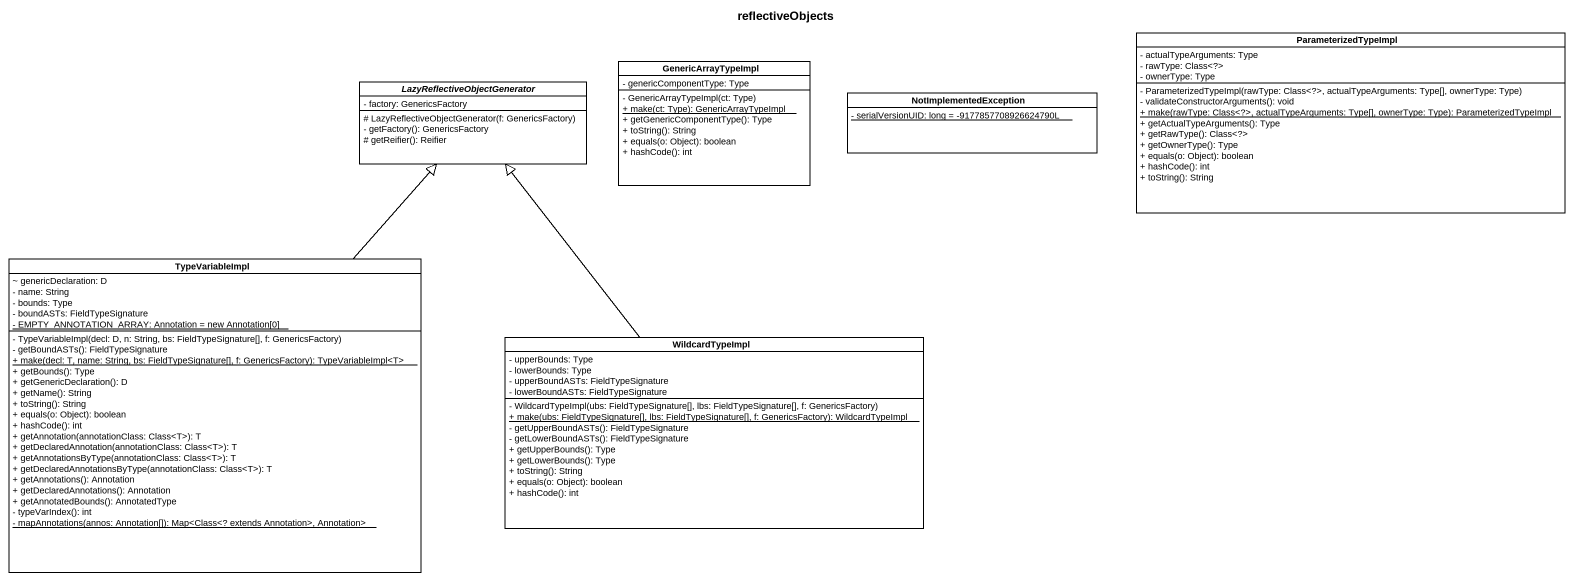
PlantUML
@startuml
title reflectiveObjects
hide circle
hide empty members
skinparam classAttributeIconSize 0
class ParameterizedTypeImpl {
  - actualTypeArguments: Type
  - rawType: Class<?>
  - ownerType: Type
  - ParameterizedTypeImpl(rawType: Class<?>, actualTypeArguments: Type[], ownerType: Type)
  - validateConstructorArguments(): void
  {static} + make(rawType: Class<?>, actualTypeArguments: Type[], ownerType: Type): ParameterizedTypeImpl
  + getActualTypeArguments(): Type
  + getRawType(): Class<?>
  + getOwnerType(): Type
  + equals(o: Object): boolean
  + hashCode(): int
  + toString(): String
}
abstract class "LazyReflectiveObjectGenerator" as LazyReflectiveObjectGenerato {
  - factory: GenericsFactory
  # LazyReflectiveObjectGenerator(f: GenericsFactory)
  - getFactory(): GenericsFactory
  # getReifier(): Reifier
}
class GenericArrayTypeImpl {
  - genericComponentType: Type
  - GenericArrayTypeImpl(ct: Type)
  {static} + make(ct: Type): GenericArrayTypeImpl
  + getGenericComponentType(): Type
  + toString(): String
  + equals(o: Object): boolean
  + hashCode(): int
}
class NotImplementedException {
  {static} - serialVersionUID: long = -9177857708926624790L
}
class TypeVariableImpl {
  ~ genericDeclaration: D
  - name: String
  - bounds: Type
  - boundASTs: FieldTypeSignature
  {static} - EMPTY_ANNOTATION_ARRAY: Annotation = new Annotation[0]
  - TypeVariableImpl(decl: D, n: String, bs: FieldTypeSignature[], f: GenericsFactory)
  - getBoundASTs(): FieldTypeSignature
  {static} + make(decl: T, name: String, bs: FieldTypeSignature[], f: GenericsFactory): TypeVariableImpl<T>
  + getBounds(): Type
  + getGenericDeclaration(): D
  + getName(): String
  + toString(): String
  + equals(o: Object): boolean
  + hashCode(): int
  + getAnnotation(annotationClass: Class<T>): T
  + getDeclaredAnnotation(annotationClass: Class<T>): T
  + getAnnotationsByType(annotationClass: Class<T>): T
  + getDeclaredAnnotationsByType(annotationClass: Class<T>): T
  + getAnnotations(): Annotation
  + getDeclaredAnnotations(): Annotation
  + getAnnotatedBounds(): AnnotatedType
  - typeVarIndex(): int
  {static} - mapAnnotations(annos: Annotation[]): Map<Class<? extends Annotation>, Annotation>
}
class WildcardTypeImpl {
  - upperBounds: Type
  - lowerBounds: Type
  - upperBoundASTs: FieldTypeSignature
  - lowerBoundASTs: FieldTypeSignature
  - WildcardTypeImpl(ubs: FieldTypeSignature[], lbs: FieldTypeSignature[], f: GenericsFactory)
  {static} + make(ubs: FieldTypeSignature[], lbs: FieldTypeSignature[], f: GenericsFactory): WildcardTypeImpl
  - getUpperBoundASTs(): FieldTypeSignature
  - getLowerBoundASTs(): FieldTypeSignature
  + getUpperBounds(): Type
  + getLowerBounds(): Type
  + toString(): String
  + equals(o: Object): boolean
  + hashCode(): int
}
TypeVariableImpl -up-|> LazyReflectiveObjectGenerato
WildcardTypeImpl -up-|> LazyReflectiveObjectGenerato
@enduml
